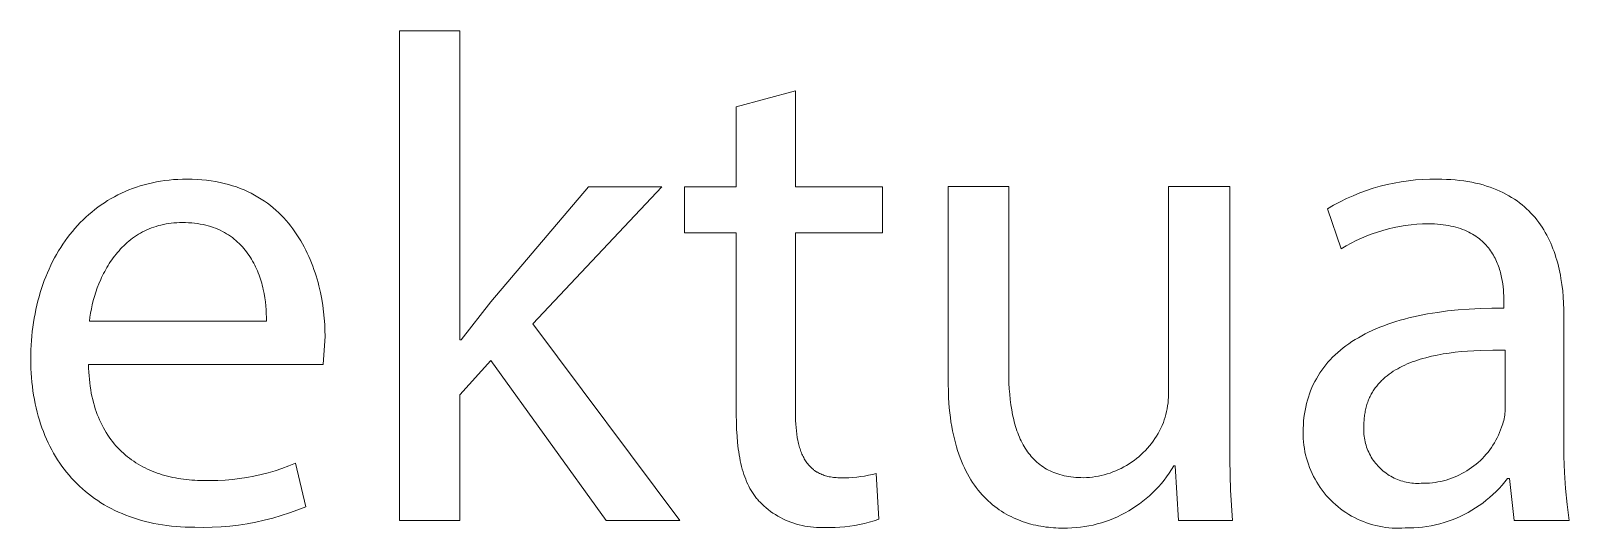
# Model space of a CAD drawing. Header units: millimetres. Extents: x -658 to 2773, y 81 to 2478.
# Drawn here: x 2408.1 to 2484.7, y 138.5 to 163.3 of the extents above; entities that cross this region are included whole.
import ezdxf

# ---------------------------------------------------------------- set-up
doc = ezdxf.new("R2010")
doc.units = ezdxf.units.MM
doc.header["$MEASUREMENT"] = 0
doc.layers.add('Domyślny', color=7, linetype='Continuous', true_color=0x000000)

msp = doc.modelspace()

# ---------------------------------------------------------------- linework, layer by layer
at = {"layer": 'Domyślny', "color": 18, "lineweight": 15, "true_color": 0x000000}
for p, q in [((2426.494, 138.885), (2426.494, 163.275)), ((2426.494, 163.275), (2429.487, 163.275)), ((2429.487, 163.275), (2429.487, 147.875)), ((2443.262, 159.492), (2446.209, 160.28)), ((2446.209, 160.28), (2446.209, 155.505)), ((2443.262, 155.505), (2443.262, 159.492)), ((2413.39, 155.486), (2413.583, 155.548)), ((2413.583, 155.548), (2413.78, 155.605)), ((2413.78, 155.605), (2413.979, 155.657)), ((2413.979, 155.657), (2414.182, 155.704)), ((2414.182, 155.704), (2414.387, 155.745)), ((2414.387, 155.745), (2414.595, 155.782)), ((2414.595, 155.782), (2414.807, 155.812)), ((2414.807, 155.812), (2415.021, 155.838)), ((2415.021, 155.838), (2415.238, 155.858)), ((2415.238, 155.858), (2415.458, 155.872)), ((2415.458, 155.872), (2415.681, 155.881)), ((2415.681, 155.881), (2415.907, 155.883)), ((2415.907, 155.883), (2416.159, 155.88)), ((2416.159, 155.88), (2416.405, 155.87)), ((2416.405, 155.87), (2416.645, 155.853)), ((2416.645, 155.853), (2416.88, 155.829)), ((2416.88, 155.829), (2417.109, 155.799)), ((2417.109, 155.799), (2417.333, 155.763)), ((2417.333, 155.763), (2417.551, 155.721)), ((2417.551, 155.721), (2417.763, 155.672)), ((2417.763, 155.672), (2417.971, 155.618)), ((2417.971, 155.618), (2418.172, 155.558)), ((2418.172, 155.558), (2418.369, 155.493)), ((2474.982, 155.429), (2475.326, 155.528)), ((2475.326, 155.528), (2475.673, 155.616)), ((2475.673, 155.616), (2476.023, 155.691)), ((2476.023, 155.691), (2476.376, 155.754)), ((2476.376, 155.754), (2476.73, 155.805)), ((2476.73, 155.805), (2477.086, 155.843)), ((2477.086, 155.843), (2477.443, 155.869)), ((2477.443, 155.869), (2477.801, 155.883)), ((2477.801, 155.883), (2478.159, 155.885)), ((2478.159, 155.885), (2478.394, 155.882)), ((2478.394, 155.882), (2478.623, 155.874)), ((2478.623, 155.874), (2478.847, 155.862)), ((2478.847, 155.862), (2479.066, 155.845)), ((2479.066, 155.845), (2479.279, 155.823)), ((2479.279, 155.823), (2479.487, 155.796)), ((2479.487, 155.796), (2479.689, 155.765)), ((2479.689, 155.765), (2479.887, 155.729)), ((2479.887, 155.729), (2480.079, 155.689)), ((2480.079, 155.689), (2480.266, 155.644)), ((2480.266, 155.644), (2480.448, 155.595)), ((2480.448, 155.595), (2480.625, 155.542)), ((2480.625, 155.542), (2480.798, 155.485)), ((2411.791, 154.709), (2411.956, 154.814)), ((2411.956, 154.814), (2412.124, 154.914)), ((2412.124, 154.914), (2412.295, 155.01)), ((2412.295, 155.01), (2412.47, 155.101)), ((2412.47, 155.101), (2412.648, 155.187)), ((2412.648, 155.187), (2412.829, 155.269)), ((2412.829, 155.269), (2413.013, 155.346)), ((2413.013, 155.346), (2413.2, 155.418)), ((2413.2, 155.418), (2413.39, 155.486)), ((2418.369, 155.493), (2418.56, 155.423)), ((2418.56, 155.423), (2418.747, 155.347)), ((2418.747, 155.347), (2418.928, 155.266)), ((2418.928, 155.266), (2419.104, 155.18)), ((2419.104, 155.18), (2419.275, 155.09)), ((2419.275, 155.09), (2419.441, 154.994)), ((2419.441, 154.994), (2419.603, 154.895)), ((2419.603, 154.895), (2419.759, 154.791)), ((2419.759, 154.791), (2419.911, 154.683)), ((2431.041, 149.772), (2435.907, 155.506)), ((2439.551, 155.506), (2433.131, 148.675)), ((2435.907, 155.506), (2439.551, 155.506)), ((2440.68, 153.209), (2440.68, 155.505)), ((2440.68, 155.505), (2443.262, 155.505)), ((2446.209, 155.505), (2450.539, 155.505)), ((2450.539, 155.505), (2450.539, 153.209)), ((2453.813, 145.778), (2453.813, 155.511)), ((2453.813, 155.511), (2456.829, 155.511)), ((2456.829, 155.511), (2456.829, 146.304)), ((2464.791, 145.31), (2464.791, 155.511)), ((2464.791, 155.511), (2467.83, 155.511)), ((2467.83, 155.511), (2467.83, 143.413)), ((2473.008, 154.59), (2473.325, 154.758)), ((2473.325, 154.758), (2473.646, 154.915)), ((2473.646, 154.915), (2473.973, 155.061)), ((2473.973, 155.061), (2474.305, 155.195)), ((2474.305, 155.195), (2474.642, 155.318)), ((2474.642, 155.318), (2474.982, 155.429)), ((2480.798, 155.485), (2480.965, 155.424)), ((2480.965, 155.424), (2481.128, 155.359)), ((2481.128, 155.359), (2481.286, 155.29)), ((2481.286, 155.29), (2481.439, 155.217)), ((2481.439, 155.217), (2481.588, 155.141)), ((2481.588, 155.141), (2481.732, 155.061)), ((2481.732, 155.061), (2481.872, 154.977)), ((2481.872, 154.977), (2482.007, 154.89)), ((2482.007, 154.89), (2482.138, 154.8)), ((2482.138, 154.8), (2482.264, 154.707)), ((2410.731, 153.856), (2410.872, 153.99)), ((2410.872, 153.99), (2411.017, 154.12)), ((2411.017, 154.12), (2411.165, 154.246)), ((2411.165, 154.246), (2411.317, 154.368)), ((2411.317, 154.368), (2411.471, 154.486)), ((2411.471, 154.486), (2411.63, 154.6)), ((2411.63, 154.6), (2411.791, 154.709)), ((2419.911, 154.683), (2420.058, 154.571)), ((2420.058, 154.571), (2420.201, 154.455)), ((2420.201, 154.455), (2420.339, 154.335)), ((2420.339, 154.335), (2420.472, 154.212)), ((2420.472, 154.212), (2420.601, 154.085)), ((2420.601, 154.085), (2420.726, 153.955)), ((2472.698, 154.411), (2473.008, 154.59)), ((2473.384, 152.412), (2472.698, 154.411)), ((2482.264, 154.707), (2482.387, 154.61)), ((2482.387, 154.61), (2482.505, 154.51)), ((2482.505, 154.51), (2482.619, 154.407)), ((2482.619, 154.407), (2482.729, 154.301)), ((2482.729, 154.301), (2482.835, 154.193)), ((2482.835, 154.193), (2482.937, 154.081)), ((2482.937, 154.081), (2483.035, 153.967)), ((2410.077, 153.127), (2410.2, 153.28)), ((2410.2, 153.28), (2410.328, 153.43)), ((2410.328, 153.43), (2410.459, 153.576)), ((2410.459, 153.576), (2410.593, 153.718)), ((2410.593, 153.718), (2410.731, 153.856)), ((2413.696, 153.252), (2413.592, 153.195)), ((2413.802, 153.307), (2413.696, 153.252)), ((2413.91, 153.358), (2413.802, 153.307)), ((2414.021, 153.406), (2413.91, 153.358)), ((2414.134, 153.451), (2414.021, 153.406)), ((2414.249, 153.493), (2414.134, 153.451)), ((2414.367, 153.532), (2414.249, 153.493)), ((2414.487, 153.567), (2414.367, 153.532)), ((2414.61, 153.599), (2414.487, 153.567)), ((2414.735, 153.628), (2414.61, 153.599)), ((2414.862, 153.653), (2414.735, 153.628)), ((2414.992, 153.675), (2414.862, 153.653)), ((2415.124, 153.692), (2414.992, 153.675)), ((2415.259, 153.706), (2415.124, 153.692)), ((2415.396, 153.716), (2415.259, 153.706)), ((2415.536, 153.722), (2415.396, 153.716)), ((2415.678, 153.724), (2415.536, 153.722)), ((2415.836, 153.722), (2415.678, 153.724)), ((2415.99, 153.716), (2415.836, 153.722)), ((2416.14, 153.705), (2415.99, 153.716)), ((2416.287, 153.69), (2416.14, 153.705)), ((2416.43, 153.671), (2416.287, 153.69)), ((2416.569, 153.649), (2416.43, 153.671)), ((2416.705, 153.622), (2416.569, 153.649)), ((2416.837, 153.592), (2416.705, 153.622)), ((2416.966, 153.558), (2416.837, 153.592)), ((2417.091, 153.521), (2416.966, 153.558)), ((2417.213, 153.48), (2417.091, 153.521)), ((2417.332, 153.435), (2417.213, 153.48)), ((2417.447, 153.388), (2417.332, 153.435)), ((2417.559, 153.337), (2417.447, 153.388)), ((2417.668, 153.283), (2417.559, 153.337)), ((2417.774, 153.227), (2417.668, 153.283)), ((2417.877, 153.167), (2417.774, 153.227)), ((2420.726, 153.955), (2420.846, 153.822)), ((2420.846, 153.822), (2420.962, 153.686)), ((2420.962, 153.686), (2421.074, 153.547)), ((2421.074, 153.547), (2421.181, 153.405)), ((2421.181, 153.405), (2421.285, 153.261)), ((2421.285, 153.261), (2421.384, 153.115)), ((2475.19, 153.251), (2474.92, 153.158)), ((2475.462, 153.334), (2475.19, 153.251)), ((2475.738, 153.408), (2475.462, 153.334)), ((2476.015, 153.473), (2475.738, 153.408)), ((2476.295, 153.528), (2476.015, 153.473)), ((2476.577, 153.573), (2476.295, 153.528)), ((2476.86, 153.609), (2476.577, 153.573)), ((2477.144, 153.635), (2476.86, 153.609)), ((2477.428, 153.651), (2477.144, 153.635)), ((2477.713, 153.657), (2477.428, 153.651)), ((2477.87, 153.655), (2477.713, 153.657)), ((2478.023, 153.65), (2477.87, 153.655)), ((2478.171, 153.641), (2478.023, 153.65)), ((2478.315, 153.629), (2478.171, 153.641)), ((2478.455, 153.613), (2478.315, 153.629)), ((2478.59, 153.595), (2478.455, 153.613)), ((2478.722, 153.573), (2478.59, 153.595)), ((2478.849, 153.548), (2478.722, 153.573)), ((2478.973, 153.52), (2478.849, 153.548)), ((2479.093, 153.489), (2478.973, 153.52)), ((2479.209, 153.455), (2479.093, 153.489)), ((2479.321, 153.419), (2479.209, 153.455)), ((2479.43, 153.38), (2479.321, 153.419)), ((2479.535, 153.339), (2479.43, 153.38)), ((2479.636, 153.295), (2479.535, 153.339)), ((2479.734, 153.248), (2479.636, 153.295)), ((2479.828, 153.199), (2479.734, 153.248)), ((2483.035, 153.967), (2483.129, 153.85)), ((2483.129, 153.85), (2483.22, 153.731)), ((2483.22, 153.731), (2483.306, 153.609)), ((2483.306, 153.609), (2483.389, 153.485)), ((2483.389, 153.485), (2483.469, 153.359)), ((2483.469, 153.359), (2483.545, 153.231)), ((2483.545, 153.231), (2483.617, 153.1)), ((2409.512, 152.308), (2409.617, 152.479)), ((2409.617, 152.479), (2409.727, 152.646)), ((2409.727, 152.646), (2409.84, 152.81)), ((2409.84, 152.81), (2409.956, 152.97)), ((2409.956, 152.97), (2410.077, 153.127)), ((2412.678, 152.488), (2412.599, 152.405)), ((2412.76, 152.569), (2412.678, 152.488)), ((2412.843, 152.648), (2412.76, 152.569)), ((2412.929, 152.724), (2412.843, 152.648)), ((2413.017, 152.799), (2412.929, 152.724)), ((2413.107, 152.871), (2413.017, 152.799)), ((2413.2, 152.941), (2413.107, 152.871)), ((2413.294, 153.008), (2413.2, 152.941)), ((2413.391, 153.073), (2413.294, 153.008)), ((2413.491, 153.136), (2413.391, 153.073)), ((2413.592, 153.195), (2413.491, 153.136)), ((2417.976, 153.105), (2417.877, 153.167)), ((2418.072, 153.039), (2417.976, 153.105)), ((2418.166, 152.972), (2418.072, 153.039)), ((2418.256, 152.901), (2418.166, 152.972)), ((2418.343, 152.829), (2418.256, 152.901)), ((2418.428, 152.753), (2418.343, 152.829)), ((2418.509, 152.676), (2418.428, 152.753)), ((2418.588, 152.597), (2418.509, 152.676)), ((2418.664, 152.515), (2418.588, 152.597)), ((2418.737, 152.432), (2418.664, 152.515)), ((2421.384, 153.115), (2421.48, 152.966)), ((2421.48, 152.966), (2421.571, 152.815)), ((2421.571, 152.815), (2421.659, 152.662)), ((2421.659, 152.662), (2421.743, 152.508)), ((2421.743, 152.508), (2421.823, 152.351)), ((2443.262, 153.209), (2440.68, 153.209)), ((2443.262, 144.139), (2443.262, 153.209)), ((2450.539, 153.209), (2446.209, 153.209)), ((2446.209, 153.209), (2446.209, 144.242)), ((2473.629, 152.558), (2473.384, 152.412)), ((2473.878, 152.696), (2473.629, 152.558)), ((2474.133, 152.825), (2473.878, 152.696)), ((2474.391, 152.945), (2474.133, 152.825)), ((2474.654, 153.056), (2474.391, 152.945)), ((2474.92, 153.158), (2474.654, 153.056)), ((2479.919, 153.148), (2479.828, 153.199)), ((2480.007, 153.095), (2479.919, 153.148)), ((2480.091, 153.04), (2480.007, 153.095)), ((2480.172, 152.983), (2480.091, 153.04)), ((2480.25, 152.924), (2480.172, 152.983)), ((2480.325, 152.863), (2480.25, 152.924)), ((2480.397, 152.8), (2480.325, 152.863)), ((2480.466, 152.736), (2480.397, 152.8)), ((2480.532, 152.67), (2480.466, 152.736)), ((2480.595, 152.603), (2480.532, 152.67)), ((2480.656, 152.534), (2480.595, 152.603)), ((2480.713, 152.464), (2480.656, 152.534)), ((2480.768, 152.392), (2480.713, 152.464)), ((2483.617, 153.1), (2483.687, 152.967)), ((2483.687, 152.967), (2483.752, 152.833)), ((2483.752, 152.833), (2483.815, 152.696)), ((2483.815, 152.696), (2483.874, 152.558)), ((2483.874, 152.558), (2483.93, 152.418)), ((2409.126, 151.594), (2409.217, 151.777)), ((2409.217, 151.777), (2409.311, 151.957)), ((2409.311, 151.957), (2409.41, 152.134)), ((2409.41, 152.134), (2409.512, 152.308)), ((2412.102, 151.778), (2412.039, 151.683)), ((2412.167, 151.873), (2412.102, 151.778)), ((2412.234, 151.965), (2412.167, 151.873)), ((2412.302, 152.056), (2412.234, 151.965)), ((2412.373, 152.146), (2412.302, 152.056)), ((2412.446, 152.234), (2412.373, 152.146)), ((2412.521, 152.321), (2412.446, 152.234)), ((2412.599, 152.405), (2412.521, 152.321)), ((2418.807, 152.346), (2418.737, 152.432)), ((2418.875, 152.259), (2418.807, 152.346)), ((2418.94, 152.17), (2418.875, 152.259)), ((2419.003, 152.08), (2418.94, 152.17)), ((2419.062, 151.988), (2419.003, 152.08)), ((2419.12, 151.895), (2419.062, 151.988)), ((2419.175, 151.8), (2419.12, 151.895)), ((2419.227, 151.704), (2419.175, 151.8)), ((2419.277, 151.607), (2419.227, 151.704)), ((2421.823, 152.351), (2421.899, 152.194)), ((2421.899, 152.194), (2421.972, 152.035)), ((2421.972, 152.035), (2422.041, 151.875)), ((2422.041, 151.875), (2422.107, 151.713)), ((2422.107, 151.713), (2422.169, 151.551)), ((2480.821, 152.32), (2480.768, 152.392)), ((2480.871, 152.246), (2480.821, 152.32)), ((2480.918, 152.171), (2480.871, 152.246)), ((2480.963, 152.096), (2480.918, 152.171)), ((2481.005, 152.019), (2480.963, 152.096)), ((2481.046, 151.942), (2481.005, 152.019)), ((2481.084, 151.864), (2481.046, 151.942)), ((2481.12, 151.786), (2481.084, 151.864)), ((2481.153, 151.707), (2481.12, 151.786)), ((2481.185, 151.628), (2481.153, 151.707)), ((2483.93, 152.418), (2483.983, 152.276)), ((2483.983, 152.276), (2484.033, 152.133)), ((2484.033, 152.133), (2484.079, 151.989)), ((2484.079, 151.989), (2484.123, 151.843)), ((2484.123, 151.843), (2484.164, 151.696)), ((2484.164, 151.696), (2484.202, 151.547)), ((2408.801, 150.831), (2408.876, 151.026)), ((2408.876, 151.026), (2408.956, 151.218)), ((2408.956, 151.218), (2409.039, 151.407)), ((2409.039, 151.407), (2409.126, 151.594)), ((2411.656, 150.986), (2411.609, 150.883)), ((2411.705, 151.088), (2411.656, 150.986)), ((2411.756, 151.189), (2411.705, 151.088)), ((2411.809, 151.29), (2411.756, 151.189)), ((2411.863, 151.39), (2411.809, 151.29)), ((2411.92, 151.489), (2411.863, 151.39)), ((2411.979, 151.586), (2411.92, 151.489)), ((2412.039, 151.683), (2411.979, 151.586)), ((2419.325, 151.509), (2419.277, 151.607)), ((2419.37, 151.41), (2419.325, 151.509)), ((2419.413, 151.31), (2419.37, 151.41)), ((2419.454, 151.21), (2419.413, 151.31)), ((2419.493, 151.109), (2419.454, 151.21)), ((2419.529, 151.007), (2419.493, 151.109)), ((2419.563, 150.905), (2419.529, 151.007)), ((2422.169, 151.551), (2422.228, 151.388)), ((2422.228, 151.388), (2422.284, 151.225)), ((2422.284, 151.225), (2422.336, 151.061)), ((2422.336, 151.061), (2422.385, 150.896)), ((2481.215, 151.548), (2481.185, 151.628)), ((2481.242, 151.468), (2481.215, 151.548)), ((2481.268, 151.388), (2481.242, 151.468)), ((2481.292, 151.307), (2481.268, 151.388)), ((2481.314, 151.227), (2481.292, 151.307)), ((2481.335, 151.147), (2481.314, 151.227)), ((2481.354, 151.067), (2481.335, 151.147)), ((2481.371, 150.987), (2481.354, 151.067)), ((2481.401, 150.828), (2481.371, 150.987)), ((2484.202, 151.547), (2484.238, 151.398)), ((2484.238, 151.398), (2484.27, 151.247)), ((2484.27, 151.247), (2484.3, 151.095)), ((2484.3, 151.095), (2484.328, 150.943)), ((2484.328, 150.943), (2484.375, 150.636)), ((2408.538, 150.024), (2408.598, 150.23)), ((2408.598, 150.23), (2408.661, 150.433)), ((2408.661, 150.433), (2408.729, 150.633)), ((2408.729, 150.633), (2408.801, 150.831)), ((2411.367, 150.256), (2411.301, 150.046)), ((2411.44, 150.466), (2411.367, 150.256)), ((2411.521, 150.675), (2411.44, 150.466)), ((2411.609, 150.883), (2411.521, 150.675)), ((2419.595, 150.802), (2419.563, 150.905)), ((2419.626, 150.699), (2419.595, 150.802)), ((2419.654, 150.596), (2419.626, 150.699)), ((2419.68, 150.493), (2419.654, 150.596)), ((2419.704, 150.389), (2419.68, 150.493)), ((2419.747, 150.183), (2419.704, 150.389)), ((2419.782, 149.978), (2419.747, 150.183)), ((2422.385, 150.896), (2422.431, 150.732)), ((2422.431, 150.732), (2422.474, 150.568)), ((2422.474, 150.568), (2422.55, 150.239)), ((2422.55, 150.239), (2422.615, 149.913)), ((2481.426, 150.671), (2481.401, 150.828)), ((2481.446, 150.517), (2481.426, 150.671)), ((2481.46, 150.366), (2481.446, 150.517)), ((2481.471, 150.219), (2481.46, 150.366)), ((2481.478, 150.076), (2481.471, 150.219)), ((2484.375, 150.636), (2484.413, 150.326)), ((2484.413, 150.326), (2484.441, 150.015)), ((2408.382, 149.393), (2408.43, 149.606)), ((2408.43, 149.606), (2408.482, 149.816)), ((2408.482, 149.816), (2408.538, 150.024)), ((2411.146, 149.419), (2411.108, 149.214)), ((2411.19, 149.627), (2411.146, 149.419)), ((2411.242, 149.836), (2411.19, 149.627)), ((2411.301, 150.046), (2411.242, 149.836)), ((2419.811, 149.775), (2419.782, 149.978)), ((2419.832, 149.574), (2419.811, 149.775)), ((2419.848, 149.377), (2419.832, 149.574)), ((2422.615, 149.913), (2422.668, 149.589)), ((2422.668, 149.589), (2422.711, 149.27)), ((2429.556, 147.875), (2431.041, 149.772)), ((2479.21, 149.373), (2479.753, 149.415)), ((2479.753, 149.415), (2480.313, 149.445)), ((2480.313, 149.445), (2480.89, 149.461)), ((2480.89, 149.461), (2481.483, 149.464)), ((2481.482, 149.939), (2481.478, 150.076)), ((2481.483, 149.807), (2481.482, 149.939)), ((2481.483, 149.464), (2481.483, 149.807)), ((2484.441, 150.015), (2484.461, 149.702)), ((2484.461, 149.702), (2484.472, 149.389)), ((2408.231, 148.519), (2408.263, 148.741)), ((2408.263, 148.741), (2408.298, 148.96)), ((2408.298, 148.96), (2408.338, 149.178)), ((2408.338, 149.178), (2408.382, 149.393)), ((2411.076, 149.011), (2411.052, 148.812)), ((2411.052, 148.812), (2419.859, 148.812)), ((2411.108, 149.214), (2411.076, 149.011)), ((2419.857, 149.184), (2419.848, 149.377)), ((2419.861, 148.995), (2419.857, 149.184)), ((2419.859, 148.812), (2419.861, 148.995)), ((2422.711, 149.27), (2422.744, 148.956)), ((2422.744, 148.956), (2422.766, 148.649)), ((2422.766, 148.649), (2422.779, 148.349)), ((2433.131, 148.675), (2440.442, 138.885)), ((2475.499, 148.581), (2475.698, 148.654)), ((2475.698, 148.654), (2475.9, 148.724)), ((2475.9, 148.724), (2476.108, 148.79)), ((2476.108, 148.79), (2476.32, 148.854)), ((2476.32, 148.854), (2476.536, 148.914)), ((2476.536, 148.914), (2476.757, 148.972)), ((2476.757, 148.972), (2477.213, 149.077)), ((2477.213, 149.077), (2477.686, 149.17)), ((2477.686, 149.17), (2478.177, 149.25)), ((2478.177, 149.25), (2478.685, 149.318)), ((2478.685, 149.318), (2479.21, 149.373)), ((2484.472, 149.389), (2484.476, 149.076)), ((2484.476, 149.076), (2484.476, 142.862)), ((2408.161, 147.843), (2408.18, 148.07)), ((2408.18, 148.07), (2408.204, 148.296)), ((2408.204, 148.296), (2408.231, 148.519)), ((2422.784, 148.058), (2422.681, 146.653)), ((2422.779, 148.349), (2422.784, 148.058)), ((2429.487, 147.875), (2429.556, 147.875)), ((2473.921, 147.791), (2474.078, 147.891)), ((2474.078, 147.891), (2474.239, 147.988)), ((2474.239, 147.988), (2474.405, 148.081)), ((2474.405, 148.081), (2474.576, 148.172)), ((2474.576, 148.172), (2474.751, 148.26)), ((2474.751, 148.26), (2474.931, 148.345)), ((2474.931, 148.345), (2475.116, 148.427)), ((2475.116, 148.427), (2475.305, 148.506)), ((2475.305, 148.506), (2475.499, 148.581)), ((2408.127, 146.916), (2408.129, 147.15)), ((2408.129, 147.15), (2408.136, 147.383)), ((2408.136, 147.383), (2408.146, 147.614)), ((2408.146, 147.614), (2408.161, 147.843)), ((2472.957, 147.011), (2473.081, 147.131)), ((2473.081, 147.131), (2473.209, 147.248)), ((2473.209, 147.248), (2473.342, 147.363)), ((2473.342, 147.363), (2473.479, 147.474)), ((2473.479, 147.474), (2473.622, 147.583)), ((2473.622, 147.583), (2473.769, 147.688)), ((2473.769, 147.688), (2473.921, 147.791)), ((2478.163, 147.122), (2477.874, 147.06)), ((2478.457, 147.175), (2478.163, 147.122)), ((2478.756, 147.222), (2478.457, 147.175)), ((2479.059, 147.261), (2478.756, 147.222)), ((2479.366, 147.293), (2479.059, 147.261)), ((2479.676, 147.319), (2479.366, 147.293)), ((2479.988, 147.339), (2479.676, 147.319)), ((2480.301, 147.354), (2479.988, 147.339)), ((2480.929, 147.367), (2480.301, 147.354)), ((2481.552, 147.362), (2480.929, 147.367)), ((2481.552, 144.484), (2481.552, 147.362)), ((2408.129, 146.682), (2408.127, 146.916)), ((2408.136, 146.452), (2408.129, 146.682)), ((2408.147, 146.223), (2408.136, 146.452)), ((2411.006, 146.653), (2411.01, 146.463)), ((2422.681, 146.653), (2411.006, 146.653)), ((2411.01, 146.463), (2411.019, 146.277)), ((2431.041, 146.847), (2429.487, 145.134)), ((2436.775, 138.885), (2431.041, 146.847)), ((2472.32, 146.229), (2472.414, 146.367)), ((2472.414, 146.367), (2472.513, 146.501)), ((2472.513, 146.501), (2472.617, 146.633)), ((2472.617, 146.633), (2472.725, 146.762)), ((2472.725, 146.762), (2472.839, 146.888)), ((2472.839, 146.888), (2472.957, 147.011)), ((2476.085, 146.38), (2475.976, 146.313)), ((2476.196, 146.444), (2476.085, 146.38)), ((2476.311, 146.506), (2476.196, 146.444)), ((2476.428, 146.566), (2476.311, 146.506)), ((2476.548, 146.622), (2476.428, 146.566)), ((2476.67, 146.677), (2476.548, 146.622)), ((2476.795, 146.728), (2476.67, 146.677)), ((2476.923, 146.778), (2476.795, 146.728)), ((2477.052, 146.825), (2476.923, 146.778)), ((2477.184, 146.87), (2477.052, 146.825)), ((2477.318, 146.912), (2477.184, 146.87)), ((2477.455, 146.952), (2477.318, 146.912)), ((2477.593, 146.99), (2477.455, 146.952)), ((2477.874, 147.06), (2477.593, 146.99)), ((2408.163, 145.997), (2408.147, 146.223)), ((2408.182, 145.774), (2408.163, 145.997)), ((2408.207, 145.553), (2408.182, 145.774)), ((2411.019, 146.277), (2411.031, 146.094)), ((2411.031, 146.094), (2411.046, 145.914)), ((2411.046, 145.914), (2411.065, 145.738)), ((2411.065, 145.738), (2411.088, 145.566)), ((2411.088, 145.566), (2411.114, 145.396)), ((2453.822, 145.245), (2453.813, 145.778)), ((2456.829, 146.304), (2456.831, 146.011)), ((2456.831, 146.011), (2456.84, 145.725)), ((2456.84, 145.725), (2456.855, 145.444)), ((2471.924, 145.501), (2471.993, 145.652)), ((2471.993, 145.652), (2472.067, 145.801)), ((2472.067, 145.801), (2472.146, 145.946)), ((2472.146, 145.946), (2472.231, 146.089)), ((2472.231, 146.089), (2472.32, 146.229)), ((2475.15, 145.579), (2475.113, 145.531)), ((2475.188, 145.626), (2475.15, 145.579)), ((2475.227, 145.673), (2475.188, 145.626)), ((2475.267, 145.718), (2475.227, 145.673)), ((2475.308, 145.763), (2475.267, 145.718)), ((2475.35, 145.807), (2475.308, 145.763)), ((2475.393, 145.85), (2475.35, 145.807)), ((2475.437, 145.893), (2475.393, 145.85)), ((2475.482, 145.935), (2475.437, 145.893)), ((2475.527, 145.976), (2475.482, 145.935)), ((2475.574, 146.016), (2475.527, 145.976)), ((2475.621, 146.056), (2475.574, 146.016)), ((2475.67, 146.094), (2475.621, 146.056)), ((2475.769, 146.17), (2475.67, 146.094)), ((2475.871, 146.243), (2475.769, 146.17)), ((2475.976, 146.313), (2475.871, 146.243)), ((2408.235, 145.335), (2408.207, 145.553)), ((2408.268, 145.119), (2408.235, 145.335)), ((2408.305, 144.907), (2408.268, 145.119)), ((2408.347, 144.697), (2408.305, 144.907)), ((2411.114, 145.396), (2411.143, 145.231)), ((2411.143, 145.231), (2411.176, 145.068)), ((2411.176, 145.068), (2411.212, 144.909)), ((2411.212, 144.909), (2411.251, 144.753)), ((2429.487, 145.134), (2429.487, 138.885)), ((2453.833, 144.987), (2453.822, 145.245)), ((2453.849, 144.736), (2453.833, 144.987)), ((2456.855, 145.444), (2456.875, 145.171)), ((2456.875, 145.171), (2456.902, 144.904)), ((2456.902, 144.904), (2456.935, 144.645)), ((2464.76, 144.735), (2464.775, 144.878)), ((2464.775, 144.878), (2464.785, 145.022)), ((2464.785, 145.022), (2464.79, 145.166)), ((2464.79, 145.166), (2464.791, 145.31)), ((2471.654, 144.702), (2471.698, 144.868)), ((2471.698, 144.868), (2471.747, 145.03)), ((2471.747, 145.03), (2471.801, 145.19)), ((2471.801, 145.19), (2471.86, 145.346)), ((2471.86, 145.346), (2471.924, 145.501)), ((2474.725, 144.835), (2474.703, 144.776)), ((2474.748, 144.894), (2474.725, 144.835)), ((2474.772, 144.951), (2474.748, 144.894)), ((2474.798, 145.008), (2474.772, 144.951)), ((2474.825, 145.064), (2474.798, 145.008)), ((2474.852, 145.119), (2474.825, 145.064)), ((2474.881, 145.174), (2474.852, 145.119)), ((2474.911, 145.227), (2474.881, 145.174)), ((2474.942, 145.28), (2474.911, 145.227)), ((2474.974, 145.332), (2474.942, 145.28)), ((2475.007, 145.383), (2474.974, 145.332)), ((2475.041, 145.433), (2475.007, 145.383)), ((2475.077, 145.483), (2475.041, 145.433)), ((2475.113, 145.531), (2475.077, 145.483)), ((2408.392, 144.489), (2408.347, 144.697)), ((2408.442, 144.285), (2408.392, 144.489)), ((2408.496, 144.084), (2408.442, 144.285)), ((2408.555, 143.885), (2408.496, 144.084)), ((2411.251, 144.753), (2411.294, 144.601)), ((2411.294, 144.601), (2411.339, 144.452)), ((2411.339, 144.452), (2411.388, 144.306)), ((2411.388, 144.306), (2411.44, 144.164)), ((2411.44, 144.164), (2411.495, 144.025)), ((2443.265, 143.778), (2443.262, 144.139)), ((2446.209, 144.242), (2446.211, 144.051)), ((2446.211, 144.051), (2446.216, 143.866)), ((2453.868, 144.491), (2453.849, 144.736)), ((2453.892, 144.252), (2453.868, 144.491)), ((2453.92, 144.02), (2453.892, 144.252)), ((2456.935, 144.645), (2456.975, 144.392)), ((2456.975, 144.392), (2457.022, 144.147)), ((2457.022, 144.147), (2457.075, 143.909)), ((2464.617, 144.03), (2464.655, 144.169)), ((2464.655, 144.169), (2464.688, 144.309)), ((2464.688, 144.309), (2464.717, 144.45)), ((2464.717, 144.45), (2464.741, 144.592)), ((2464.741, 144.592), (2464.76, 144.735)), ((2471.529, 144.015), (2471.553, 144.191)), ((2471.553, 144.191), (2471.581, 144.364)), ((2471.581, 144.364), (2471.615, 144.535)), ((2471.615, 144.535), (2471.654, 144.702)), ((2474.539, 144.063), (2474.532, 143.992)), ((2474.548, 144.132), (2474.539, 144.063)), ((2474.557, 144.201), (2474.548, 144.132)), ((2474.569, 144.268), (2474.557, 144.201)), ((2474.581, 144.335), (2474.569, 144.268)), ((2474.595, 144.4), (2474.581, 144.335)), ((2474.61, 144.465), (2474.595, 144.4)), ((2474.626, 144.529), (2474.61, 144.465)), ((2474.643, 144.592), (2474.626, 144.529)), ((2474.662, 144.654), (2474.643, 144.592)), ((2474.682, 144.715), (2474.662, 144.654)), ((2474.703, 144.776), (2474.682, 144.715)), ((2481.494, 143.952), (2481.51, 144.04)), ((2481.51, 144.04), (2481.524, 144.128)), ((2481.524, 144.128), (2481.535, 144.217)), ((2481.535, 144.217), (2481.544, 144.305)), ((2481.544, 144.305), (2481.549, 144.394)), ((2481.549, 144.394), (2481.552, 144.484)), ((2408.617, 143.689), (2408.555, 143.885)), ((2408.684, 143.497), (2408.617, 143.689)), ((2408.754, 143.307), (2408.684, 143.497)), ((2408.829, 143.12), (2408.754, 143.307)), ((2411.495, 144.025), (2411.553, 143.889)), ((2411.553, 143.889), (2411.614, 143.756)), ((2411.614, 143.756), (2411.677, 143.626)), ((2411.677, 143.626), (2411.744, 143.5)), ((2411.744, 143.5), (2411.813, 143.377)), ((2411.813, 143.377), (2411.885, 143.257)), ((2443.277, 143.428), (2443.265, 143.778)), ((2443.296, 143.09), (2443.277, 143.428)), ((2446.216, 143.866), (2446.225, 143.687)), ((2446.225, 143.687), (2446.237, 143.512)), ((2446.237, 143.512), (2446.254, 143.343)), ((2446.254, 143.343), (2446.274, 143.18)), ((2453.952, 143.793), (2453.92, 144.02)), ((2453.988, 143.572), (2453.952, 143.793)), ((2454.028, 143.356), (2453.988, 143.572)), ((2454.072, 143.147), (2454.028, 143.356)), ((2457.075, 143.909), (2457.104, 143.794)), ((2457.104, 143.794), (2457.135, 143.68)), ((2457.135, 143.68), (2457.168, 143.568)), ((2457.168, 143.568), (2457.203, 143.458)), ((2457.203, 143.458), (2457.239, 143.35)), ((2457.239, 143.35), (2457.277, 143.244)), ((2464.264, 143.214), (2464.337, 143.346)), ((2464.337, 143.346), (2464.406, 143.481)), ((2464.406, 143.481), (2464.469, 143.617)), ((2464.469, 143.617), (2464.528, 143.756)), ((2464.528, 143.756), (2464.575, 143.892)), ((2464.575, 143.892), (2464.617, 144.03)), ((2467.83, 143.413), (2467.833, 141.904)), ((2471.487, 143.284), (2471.49, 143.471)), ((2471.489, 143.121), (2471.487, 143.284)), ((2471.49, 143.471), (2471.498, 143.655)), ((2471.498, 143.655), (2471.511, 143.836)), ((2471.511, 143.836), (2471.529, 144.015)), ((2474.509, 143.535), (2474.506, 143.443)), ((2474.506, 143.443), (2474.506, 143.351)), ((2474.506, 143.351), (2474.51, 143.259)), ((2474.515, 143.627), (2474.509, 143.535)), ((2474.517, 143.776), (2474.515, 143.702)), ((2474.515, 143.702), (2474.515, 143.627)), ((2474.521, 143.849), (2474.517, 143.776)), ((2474.526, 143.921), (2474.521, 143.849)), ((2474.532, 143.992), (2474.526, 143.921)), ((2481.268, 143.26), (2481.321, 143.391)), ((2481.321, 143.391), (2481.369, 143.524)), ((2481.369, 143.524), (2481.399, 143.608)), ((2481.399, 143.608), (2481.427, 143.693)), ((2481.427, 143.693), (2481.452, 143.779)), ((2481.452, 143.779), (2481.474, 143.865)), ((2481.474, 143.865), (2481.494, 143.952)), ((2408.908, 142.937), (2408.829, 143.12)), ((2408.991, 142.757), (2408.908, 142.937)), ((2409.078, 142.579), (2408.991, 142.757)), ((2409.168, 142.405), (2409.078, 142.579)), ((2411.885, 143.257), (2411.96, 143.14)), ((2411.96, 143.14), (2412.037, 143.027)), ((2412.037, 143.027), (2412.117, 142.916)), ((2412.117, 142.916), (2412.199, 142.809)), ((2412.199, 142.809), (2412.284, 142.705)), ((2412.284, 142.705), (2412.371, 142.604)), ((2412.371, 142.604), (2412.461, 142.505)), ((2412.461, 142.505), (2412.553, 142.41)), ((2443.323, 142.763), (2443.296, 143.09)), ((2443.359, 142.448), (2443.323, 142.763)), ((2446.274, 143.18), (2446.298, 143.021)), ((2446.298, 143.021), (2446.326, 142.869)), ((2446.326, 142.869), (2446.342, 142.795)), ((2446.342, 142.795), (2446.359, 142.722)), ((2446.359, 142.722), (2446.377, 142.651)), ((2446.377, 142.651), (2446.395, 142.581)), ((2446.395, 142.581), (2446.415, 142.512)), ((2446.415, 142.512), (2446.437, 142.445)), ((2454.119, 142.943), (2454.072, 143.147)), ((2454.17, 142.745), (2454.119, 142.943)), ((2454.224, 142.552), (2454.17, 142.745)), ((2454.281, 142.365), (2454.224, 142.552)), ((2457.277, 143.244), (2457.318, 143.141)), ((2457.318, 143.141), (2457.36, 143.039)), ((2457.36, 143.039), (2457.404, 142.94)), ((2457.404, 142.94), (2457.449, 142.843)), ((2457.449, 142.843), (2457.497, 142.748)), ((2457.497, 142.748), (2457.547, 142.655)), ((2457.547, 142.655), (2457.599, 142.565)), ((2457.599, 142.565), (2457.653, 142.477)), ((2463.736, 142.482), (2463.834, 142.597)), ((2463.834, 142.597), (2463.929, 142.714)), ((2463.929, 142.714), (2464.019, 142.835)), ((2464.019, 142.835), (2464.105, 142.958)), ((2464.105, 142.958), (2464.187, 143.085)), ((2464.187, 143.085), (2464.264, 143.214)), ((2471.495, 142.958), (2471.489, 143.121)), ((2471.508, 142.795), (2471.495, 142.958)), ((2471.526, 142.633), (2471.508, 142.795)), ((2471.549, 142.471), (2471.526, 142.633)), ((2474.51, 143.259), (2474.517, 143.167)), ((2474.517, 143.167), (2474.527, 143.076)), ((2474.527, 143.076), (2474.54, 142.985)), ((2474.54, 142.985), (2474.556, 142.894)), ((2474.556, 142.894), (2474.575, 142.804)), ((2474.575, 142.804), (2474.597, 142.715)), ((2474.597, 142.715), (2474.623, 142.627)), ((2474.623, 142.627), (2474.651, 142.539)), ((2474.651, 142.539), (2474.682, 142.453)), ((2480.78, 142.403), (2480.862, 142.518)), ((2480.862, 142.518), (2480.94, 142.636)), ((2480.94, 142.636), (2481.014, 142.756)), ((2481.014, 142.756), (2481.084, 142.879)), ((2481.084, 142.879), (2481.15, 143.004)), ((2481.15, 143.004), (2481.211, 143.131)), ((2481.211, 143.131), (2481.268, 143.26)), ((2484.476, 142.862), (2484.477, 142.064)), ((2409.263, 142.235), (2409.168, 142.405)), ((2409.362, 142.068), (2409.263, 142.235)), ((2409.465, 141.904), (2409.362, 142.068)), ((2409.571, 141.743), (2409.465, 141.904)), ((2409.682, 141.586), (2409.571, 141.743)), ((2412.553, 142.41), (2412.647, 142.318)), ((2412.647, 142.318), (2412.744, 142.229)), ((2412.744, 142.229), (2412.842, 142.143)), ((2412.842, 142.143), (2412.943, 142.06)), ((2412.943, 142.06), (2413.046, 141.98)), ((2413.046, 141.98), (2413.151, 141.903)), ((2413.151, 141.903), (2413.258, 141.829)), ((2413.258, 141.829), (2413.367, 141.757)), ((2413.367, 141.757), (2413.478, 141.689)), ((2420.975, 141.603), (2421.31, 141.741)), ((2421.31, 141.741), (2421.824, 139.57)), ((2443.381, 142.295), (2443.359, 142.448)), ((2443.405, 142.145), (2443.381, 142.295)), ((2443.431, 141.998), (2443.405, 142.145)), ((2443.459, 141.854), (2443.431, 141.998)), ((2443.49, 141.713), (2443.459, 141.854)), ((2446.437, 142.445), (2446.459, 142.379)), ((2446.459, 142.379), (2446.482, 142.315)), ((2446.482, 142.315), (2446.506, 142.252)), ((2446.506, 142.252), (2446.532, 142.191)), ((2446.532, 142.191), (2446.559, 142.131)), ((2446.559, 142.131), (2446.587, 142.073)), ((2446.587, 142.073), (2446.616, 142.016)), ((2446.616, 142.016), (2446.646, 141.96)), ((2446.646, 141.96), (2446.678, 141.906)), ((2446.678, 141.906), (2446.71, 141.854)), ((2446.71, 141.854), (2446.744, 141.803)), ((2446.744, 141.803), (2446.779, 141.754)), ((2446.779, 141.754), (2446.816, 141.706)), ((2454.342, 142.183), (2454.281, 142.365)), ((2454.407, 142.007), (2454.342, 142.183)), ((2454.474, 141.835), (2454.407, 142.007)), ((2454.545, 141.669), (2454.474, 141.835)), ((2457.653, 142.477), (2457.708, 142.391)), ((2457.708, 142.391), (2457.766, 142.307)), ((2457.766, 142.307), (2457.826, 142.226)), ((2457.826, 142.226), (2457.888, 142.147)), ((2457.888, 142.147), (2457.952, 142.071)), ((2457.952, 142.071), (2458.018, 141.997)), ((2458.018, 141.997), (2458.086, 141.925)), ((2458.086, 141.925), (2458.157, 141.857)), ((2458.157, 141.857), (2458.229, 141.79)), ((2458.229, 141.79), (2458.304, 141.726)), ((2462.821, 141.703), (2462.947, 141.786)), ((2462.947, 141.786), (2463.069, 141.874)), ((2463.069, 141.874), (2463.189, 141.965)), ((2463.189, 141.965), (2463.305, 142.061)), ((2463.305, 142.061), (2463.418, 142.161)), ((2463.418, 142.161), (2463.528, 142.264)), ((2463.528, 142.264), (2463.634, 142.372)), ((2463.634, 142.372), (2463.736, 142.482)), ((2467.833, 141.904), (2467.879, 140.396)), ((2471.578, 142.31), (2471.549, 142.471)), ((2471.613, 142.151), (2471.578, 142.31)), ((2471.653, 141.993), (2471.613, 142.151)), ((2471.698, 141.836), (2471.653, 141.993)), ((2471.749, 141.681), (2471.698, 141.836)), ((2474.682, 142.453), (2474.717, 142.367)), ((2474.717, 142.367), (2474.754, 142.283)), ((2474.754, 142.283), (2474.794, 142.2)), ((2474.794, 142.2), (2474.837, 142.119)), ((2474.837, 142.119), (2474.883, 142.039)), ((2474.883, 142.039), (2474.931, 141.961)), ((2474.931, 141.961), (2474.982, 141.884)), ((2474.982, 141.884), (2475.036, 141.81)), ((2475.036, 141.81), (2475.092, 141.737)), ((2475.092, 141.737), (2475.151, 141.666)), ((2480.102, 141.687), (2480.209, 141.779)), ((2480.209, 141.779), (2480.313, 141.875)), ((2480.313, 141.875), (2480.413, 141.974)), ((2480.413, 141.974), (2480.51, 142.076)), ((2480.51, 142.076), (2480.604, 142.182)), ((2480.604, 142.182), (2480.694, 142.291)), ((2480.694, 142.291), (2480.78, 142.403)), ((2484.477, 142.064), (2484.504, 141.267)), ((2409.796, 141.432), (2409.682, 141.586)), ((2409.914, 141.282), (2409.796, 141.432)), ((2410.036, 141.135), (2409.914, 141.282)), ((2410.162, 140.992), (2410.036, 141.135)), ((2410.292, 140.853), (2410.162, 140.992)), ((2413.478, 141.689), (2413.59, 141.623)), ((2413.59, 141.623), (2413.705, 141.561)), ((2413.705, 141.561), (2413.821, 141.501)), ((2413.821, 141.501), (2413.938, 141.444)), ((2413.938, 141.444), (2414.058, 141.39)), ((2414.058, 141.39), (2414.179, 141.338)), ((2414.179, 141.338), (2414.302, 141.29)), ((2414.302, 141.29), (2414.426, 141.244)), ((2414.426, 141.244), (2414.551, 141.201)), ((2414.551, 141.201), (2414.678, 141.16)), ((2414.678, 141.16), (2414.807, 141.123)), ((2414.807, 141.123), (2414.936, 141.088)), ((2414.936, 141.088), (2415.067, 141.056)), ((2415.067, 141.056), (2415.199, 141.026)), ((2415.199, 141.026), (2415.332, 140.999)), ((2415.332, 140.999), (2415.467, 140.975)), ((2415.467, 140.975), (2415.602, 140.953)), ((2418.165, 140.923), (2418.525, 140.967)), ((2418.525, 140.967), (2418.883, 141.022)), ((2418.883, 141.022), (2419.239, 141.089)), ((2419.239, 141.089), (2419.593, 141.168)), ((2419.593, 141.168), (2419.944, 141.26)), ((2419.944, 141.26), (2420.291, 141.363)), ((2420.291, 141.363), (2420.635, 141.477)), ((2420.635, 141.477), (2420.975, 141.603)), ((2443.523, 141.576), (2443.49, 141.713)), ((2443.559, 141.441), (2443.523, 141.576)), ((2443.597, 141.309), (2443.559, 141.441)), ((2443.638, 141.181), (2443.597, 141.309)), ((2443.682, 141.056), (2443.638, 141.181)), ((2443.728, 140.934), (2443.682, 141.056)), ((2446.816, 141.706), (2446.854, 141.659)), ((2446.854, 141.659), (2446.893, 141.615)), ((2446.893, 141.615), (2446.933, 141.571)), ((2446.933, 141.571), (2446.974, 141.53)), ((2446.974, 141.53), (2447.017, 141.489)), ((2447.017, 141.489), (2447.039, 141.47)), ((2447.039, 141.47), (2447.062, 141.451)), ((2447.062, 141.451), (2447.084, 141.432)), ((2447.084, 141.432), (2447.107, 141.414)), ((2447.107, 141.414), (2447.13, 141.396)), ((2447.13, 141.396), (2447.154, 141.378)), ((2447.154, 141.378), (2447.178, 141.361)), ((2447.178, 141.361), (2447.202, 141.344)), ((2447.202, 141.344), (2447.227, 141.328)), ((2447.227, 141.328), (2447.252, 141.312)), ((2447.252, 141.312), (2447.277, 141.296)), ((2447.277, 141.296), (2447.303, 141.281)), ((2447.303, 141.281), (2447.355, 141.252)), ((2447.355, 141.252), (2447.409, 141.225)), ((2447.409, 141.225), (2447.464, 141.199)), ((2447.464, 141.199), (2447.521, 141.174)), ((2447.521, 141.174), (2447.579, 141.152)), ((2447.579, 141.152), (2447.639, 141.131)), ((2447.639, 141.131), (2447.7, 141.111)), ((2447.7, 141.111), (2447.762, 141.094)), ((2447.762, 141.094), (2447.826, 141.078)), ((2447.826, 141.078), (2447.892, 141.063)), ((2447.892, 141.063), (2447.959, 141.05)), ((2447.959, 141.05), (2448.027, 141.039)), ((2448.027, 141.039), (2448.097, 141.03)), ((2448.097, 141.03), (2448.169, 141.022)), ((2448.169, 141.022), (2448.242, 141.016)), ((2448.242, 141.016), (2448.317, 141.012)), ((2448.317, 141.012), (2448.393, 141.009)), ((2448.393, 141.009), (2448.471, 141.009)), ((2448.471, 141.009), (2448.669, 141.008)), ((2448.669, 141.008), (2448.866, 141.013)), ((2448.866, 141.013), (2449.063, 141.025)), ((2449.063, 141.025), (2449.26, 141.043)), ((2449.26, 141.043), (2449.456, 141.067)), ((2449.456, 141.067), (2449.652, 141.098)), ((2449.652, 141.098), (2449.846, 141.134)), ((2449.846, 141.134), (2450.039, 141.177)), ((2450.039, 141.177), (2450.23, 141.226)), ((2450.23, 141.226), (2450.356, 138.952)), ((2454.618, 141.509), (2454.545, 141.669)), ((2454.695, 141.353), (2454.618, 141.509)), ((2454.774, 141.202), (2454.695, 141.353)), ((2454.856, 141.056), (2454.774, 141.202)), ((2454.94, 140.915), (2454.856, 141.056)), ((2458.304, 141.726), (2458.381, 141.665)), ((2458.381, 141.665), (2458.46, 141.606)), ((2458.46, 141.606), (2458.542, 141.55)), ((2458.542, 141.55), (2458.625, 141.496)), ((2458.625, 141.496), (2458.711, 141.446)), ((2458.711, 141.446), (2458.8, 141.397)), ((2458.8, 141.397), (2458.89, 141.352)), ((2458.89, 141.352), (2458.983, 141.309)), ((2458.983, 141.309), (2459.079, 141.269)), ((2459.079, 141.269), (2459.176, 141.232)), ((2459.176, 141.232), (2459.276, 141.198)), ((2459.276, 141.198), (2459.379, 141.167)), ((2459.379, 141.167), (2459.484, 141.138)), ((2459.484, 141.138), (2459.591, 141.112)), ((2459.591, 141.112), (2459.701, 141.09)), ((2459.701, 141.09), (2459.814, 141.07)), ((2459.814, 141.07), (2459.928, 141.053)), ((2459.928, 141.053), (2460.046, 141.039)), ((2460.046, 141.039), (2460.166, 141.028)), ((2460.166, 141.028), (2460.288, 141.021)), ((2460.288, 141.021), (2460.414, 141.016)), ((2460.414, 141.016), (2460.541, 141.014)), ((2460.541, 141.014), (2460.692, 141.02)), ((2460.692, 141.02), (2460.842, 141.03)), ((2460.842, 141.03), (2460.992, 141.046)), ((2460.992, 141.046), (2461.141, 141.067)), ((2461.141, 141.067), (2461.29, 141.093)), ((2461.29, 141.093), (2461.437, 141.124)), ((2461.437, 141.124), (2461.584, 141.16)), ((2461.584, 141.16), (2461.729, 141.201)), ((2461.729, 141.201), (2461.872, 141.247)), ((2461.872, 141.247), (2462.014, 141.298)), ((2462.014, 141.298), (2462.154, 141.354)), ((2462.154, 141.354), (2462.292, 141.414)), ((2462.292, 141.414), (2462.428, 141.48)), ((2462.428, 141.48), (2462.561, 141.55)), ((2462.561, 141.55), (2462.693, 141.624)), ((2462.693, 141.624), (2462.821, 141.703)), ((2464.691, 141.063), (2464.562, 140.893)), ((2464.814, 141.237), (2464.691, 141.063)), ((2464.931, 141.415), (2464.814, 141.237)), ((2465.042, 141.597), (2464.931, 141.415)), ((2465.111, 141.597), (2465.042, 141.597)), ((2465.282, 138.89), (2465.111, 141.597)), ((2471.805, 141.527), (2471.749, 141.681)), ((2471.867, 141.376), (2471.805, 141.527)), ((2471.934, 141.227), (2471.867, 141.376)), ((2472.005, 141.08), (2471.934, 141.227)), ((2472.082, 140.936), (2472.005, 141.08)), ((2475.151, 141.666), (2475.212, 141.597)), ((2475.212, 141.597), (2475.275, 141.53)), ((2475.275, 141.53), (2475.341, 141.466)), ((2475.341, 141.466), (2475.409, 141.404)), ((2475.409, 141.404), (2475.479, 141.344)), ((2475.479, 141.344), (2475.551, 141.287)), ((2475.551, 141.287), (2475.624, 141.232)), ((2475.624, 141.232), (2475.7, 141.18)), ((2475.7, 141.18), (2475.778, 141.13)), ((2475.778, 141.13), (2475.857, 141.083)), ((2475.857, 141.083), (2475.937, 141.039)), ((2475.937, 141.039), (2476.019, 140.997)), ((2476.019, 140.997), (2476.103, 140.959)), ((2478.75, 140.94), (2478.883, 140.986)), ((2478.883, 140.986), (2479.015, 141.037)), ((2479.015, 141.037), (2479.145, 141.092)), ((2479.145, 141.092), (2479.273, 141.152)), ((2479.273, 141.152), (2479.399, 141.216)), ((2479.399, 141.216), (2479.523, 141.284)), ((2479.523, 141.284), (2479.644, 141.357)), ((2479.644, 141.357), (2479.763, 141.433)), ((2479.763, 141.433), (2479.879, 141.514)), ((2479.879, 141.514), (2479.992, 141.599)), ((2479.992, 141.599), (2480.102, 141.687)), ((2481.666, 140.977), (2481.531, 140.806)), ((2481.757, 140.977), (2481.666, 140.977)), ((2481.997, 138.886), (2481.757, 140.977)), ((2484.504, 141.267), (2484.557, 140.471)), ((2410.425, 140.717), (2410.292, 140.853)), ((2410.562, 140.585), (2410.425, 140.717)), ((2410.703, 140.456), (2410.562, 140.585)), ((2410.847, 140.332), (2410.703, 140.456)), ((2410.996, 140.211), (2410.847, 140.332)), ((2411.147, 140.094), (2410.996, 140.211)), ((2415.602, 140.953), (2415.739, 140.934)), ((2415.739, 140.934), (2415.876, 140.918)), ((2415.876, 140.918), (2416.014, 140.904)), ((2416.014, 140.904), (2416.153, 140.893)), ((2416.153, 140.893), (2416.293, 140.884)), ((2416.293, 140.884), (2416.434, 140.878)), ((2416.434, 140.878), (2416.576, 140.874)), ((2416.576, 140.874), (2416.718, 140.873)), ((2416.718, 140.873), (2417.08, 140.867)), ((2417.08, 140.867), (2417.442, 140.874)), ((2417.442, 140.874), (2417.804, 140.892)), ((2417.804, 140.892), (2418.165, 140.923)), ((2443.777, 140.815), (2443.728, 140.934)), ((2443.829, 140.699), (2443.777, 140.815)), ((2443.883, 140.587), (2443.829, 140.699)), ((2443.941, 140.478), (2443.883, 140.587)), ((2444.001, 140.372), (2443.941, 140.478)), ((2444.033, 140.321), (2444.001, 140.372)), ((2444.065, 140.27), (2444.033, 140.321)), ((2444.097, 140.22), (2444.065, 140.27)), ((2444.131, 140.171), (2444.097, 140.22)), ((2455.028, 140.779), (2454.94, 140.915)), ((2455.117, 140.648), (2455.028, 140.779)), ((2455.21, 140.521), (2455.117, 140.648)), ((2455.304, 140.399), (2455.21, 140.521)), ((2455.401, 140.281), (2455.304, 140.399)), ((2455.499, 140.168), (2455.401, 140.281)), ((2463.991, 140.261), (2463.835, 140.115)), ((2464.142, 140.411), (2463.991, 140.261)), ((2464.287, 140.567), (2464.142, 140.411)), ((2464.427, 140.728), (2464.287, 140.567)), ((2464.562, 140.893), (2464.427, 140.728)), ((2467.879, 140.396), (2467.967, 138.89)), ((2472.164, 140.795), (2472.082, 140.936)), ((2472.25, 140.656), (2472.164, 140.795)), ((2472.341, 140.521), (2472.25, 140.656)), ((2472.437, 140.388), (2472.341, 140.521)), ((2472.538, 140.26), (2472.437, 140.388)), ((2472.642, 140.134), (2472.538, 140.26)), ((2476.103, 140.959), (2476.188, 140.923)), ((2476.188, 140.923), (2476.274, 140.89)), ((2476.274, 140.89), (2476.361, 140.861)), ((2476.361, 140.861), (2476.449, 140.834)), ((2476.449, 140.834), (2476.538, 140.81)), ((2476.538, 140.81), (2476.627, 140.789)), ((2476.627, 140.789), (2476.718, 140.772)), ((2476.718, 140.772), (2476.809, 140.757)), ((2476.809, 140.757), (2476.9, 140.746)), ((2476.9, 140.746), (2476.991, 140.738)), ((2476.991, 140.738), (2477.083, 140.733)), ((2477.083, 140.733), (2477.175, 140.731)), ((2477.175, 140.731), (2477.267, 140.732)), ((2477.267, 140.732), (2477.359, 140.737)), ((2477.359, 140.737), (2477.5, 140.735)), ((2477.5, 140.735), (2477.642, 140.739)), ((2477.642, 140.739), (2477.783, 140.747)), ((2477.783, 140.747), (2477.923, 140.761)), ((2477.923, 140.761), (2478.063, 140.779)), ((2478.063, 140.779), (2478.203, 140.802)), ((2478.203, 140.802), (2478.341, 140.829)), ((2478.341, 140.829), (2478.479, 140.861)), ((2478.479, 140.861), (2478.615, 140.898)), ((2478.615, 140.898), (2478.75, 140.94)), ((2481.093, 140.322), (2480.936, 140.171)), ((2481.245, 140.478), (2481.093, 140.322)), ((2481.391, 140.639), (2481.245, 140.478)), ((2481.531, 140.806), (2481.391, 140.639)), ((2484.557, 140.471), (2484.635, 139.677)), ((2411.303, 139.981), (2411.147, 140.094)), ((2411.462, 139.872), (2411.303, 139.981)), ((2411.624, 139.767), (2411.462, 139.872)), ((2411.79, 139.666), (2411.624, 139.767)), ((2411.96, 139.569), (2411.79, 139.666)), ((2412.133, 139.477), (2411.96, 139.569)), ((2412.309, 139.388), (2412.133, 139.477)), ((2421.824, 139.57), (2421.419, 139.409)), ((2444.165, 140.123), (2444.131, 140.171)), ((2444.2, 140.075), (2444.165, 140.123)), ((2444.236, 140.029), (2444.2, 140.075)), ((2444.273, 139.983), (2444.236, 140.029)), ((2444.31, 139.938), (2444.273, 139.983)), ((2444.348, 139.894), (2444.31, 139.938)), ((2444.387, 139.851), (2444.348, 139.894)), ((2444.427, 139.809), (2444.387, 139.851)), ((2444.529, 139.707), (2444.427, 139.809)), ((2444.634, 139.608), (2444.529, 139.707)), ((2444.743, 139.514), (2444.634, 139.608)), ((2444.855, 139.422), (2444.743, 139.514)), ((2455.6, 140.059), (2455.499, 140.168)), ((2455.703, 139.955), (2455.6, 140.059)), ((2455.808, 139.855), (2455.703, 139.955)), ((2455.915, 139.759), (2455.808, 139.855)), ((2456.023, 139.667), (2455.915, 139.759)), ((2456.133, 139.579), (2456.023, 139.667)), ((2456.245, 139.495), (2456.133, 139.579)), ((2456.358, 139.416), (2456.245, 139.495)), ((2462.987, 139.472), (2462.805, 139.361)), ((2463.165, 139.589), (2462.987, 139.472)), ((2463.339, 139.712), (2463.165, 139.589)), ((2463.509, 139.841), (2463.339, 139.712)), ((2463.674, 139.975), (2463.509, 139.841)), ((2463.835, 140.115), (2463.674, 139.975)), ((2472.751, 140.013), (2472.642, 140.134)), ((2472.864, 139.895), (2472.751, 140.013)), ((2472.981, 139.781), (2472.864, 139.895)), ((2473.102, 139.671), (2472.981, 139.781)), ((2473.227, 139.566), (2473.102, 139.671)), ((2473.355, 139.465), (2473.227, 139.566)), ((2473.487, 139.368), (2473.355, 139.465)), ((2480.078, 139.505), (2479.893, 139.39)), ((2480.259, 139.626), (2480.078, 139.505)), ((2480.435, 139.753), (2480.259, 139.626)), ((2480.607, 139.887), (2480.435, 139.753)), ((2480.774, 140.026), (2480.607, 139.887)), ((2480.936, 140.171), (2480.774, 140.026)), ((2484.635, 139.677), (2484.739, 138.886)), ((2412.489, 139.303), (2412.309, 139.388)), ((2412.673, 139.223), (2412.489, 139.303)), ((2412.86, 139.147), (2412.673, 139.223)), ((2413.05, 139.075), (2412.86, 139.147)), ((2413.244, 139.008), (2413.05, 139.075)), ((2413.441, 138.945), (2413.244, 139.008)), ((2413.641, 138.886), (2413.441, 138.945)), ((2413.844, 138.832), (2413.641, 138.886)), ((2414.051, 138.782), (2413.844, 138.832)), ((2414.261, 138.737), (2414.051, 138.782)), ((2414.475, 138.697), (2414.261, 138.737)), ((2414.691, 138.661), (2414.475, 138.697)), ((2418.9, 138.723), (2418.469, 138.657)), ((2419.328, 138.803), (2418.9, 138.723)), ((2419.754, 138.896), (2419.328, 138.803)), ((2420.176, 139.004), (2419.754, 138.896)), ((2420.595, 139.125), (2420.176, 139.004)), ((2421.01, 139.26), (2420.595, 139.125)), ((2421.419, 139.409), (2421.01, 139.26)), ((2429.487, 138.885), (2426.494, 138.885)), ((2440.442, 138.885), (2436.775, 138.885)), ((2444.969, 139.335), (2444.855, 139.422)), ((2445.087, 139.252), (2444.969, 139.335)), ((2445.208, 139.173), (2445.087, 139.252)), ((2445.331, 139.099), (2445.208, 139.173)), ((2445.457, 139.028), (2445.331, 139.099)), ((2445.586, 138.962), (2445.457, 139.028)), ((2445.716, 138.901), (2445.586, 138.962)), ((2445.848, 138.844), (2445.716, 138.901)), ((2445.983, 138.791), (2445.848, 138.844)), ((2446.119, 138.744), (2445.983, 138.791)), ((2446.257, 138.701), (2446.119, 138.744)), ((2446.396, 138.663), (2446.257, 138.701)), ((2449.404, 138.685), (2449.161, 138.639)), ((2449.645, 138.739), (2449.404, 138.685)), ((2449.885, 138.802), (2449.645, 138.739)), ((2450.122, 138.873), (2449.885, 138.802)), ((2450.356, 138.952), (2450.122, 138.873)), ((2456.472, 139.34), (2456.358, 139.416)), ((2456.588, 139.267), (2456.472, 139.34)), ((2456.705, 139.199), (2456.588, 139.267)), ((2456.824, 139.134), (2456.705, 139.199)), ((2456.943, 139.073), (2456.824, 139.134)), ((2457.063, 139.015), (2456.943, 139.073)), ((2457.184, 138.961), (2457.063, 139.015)), ((2457.306, 138.91), (2457.184, 138.961)), ((2457.429, 138.863), (2457.306, 138.91)), ((2457.553, 138.819), (2457.429, 138.863)), ((2457.677, 138.778), (2457.553, 138.819)), ((2457.801, 138.74), (2457.677, 138.778)), ((2457.926, 138.705), (2457.801, 138.74)), ((2458.051, 138.673), (2457.926, 138.705)), ((2458.176, 138.645), (2458.051, 138.673)), ((2461.235, 138.708), (2461.028, 138.657)), ((2461.44, 138.766), (2461.235, 138.708)), ((2461.643, 138.831), (2461.44, 138.766)), ((2461.844, 138.902), (2461.643, 138.831)), ((2462.042, 138.981), (2461.844, 138.902)), ((2462.238, 139.066), (2462.042, 138.981)), ((2462.43, 139.158), (2462.238, 139.066)), ((2462.619, 139.256), (2462.43, 139.158)), ((2462.805, 139.361), (2462.619, 139.256)), ((2467.967, 138.89), (2465.282, 138.89)), ((2473.622, 139.276), (2473.487, 139.368)), ((2473.759, 139.189), (2473.622, 139.276)), ((2473.9, 139.106), (2473.759, 139.189)), ((2474.044, 139.028), (2473.9, 139.106)), ((2474.19, 138.956), (2474.044, 139.028)), ((2474.339, 138.888), (2474.19, 138.956)), ((2474.49, 138.826), (2474.339, 138.888)), ((2474.643, 138.769), (2474.49, 138.826)), ((2474.798, 138.717), (2474.643, 138.769)), ((2474.954, 138.67), (2474.798, 138.717)), ((2475.112, 138.629), (2474.954, 138.67)), ((2478.294, 138.716), (2478.083, 138.664)), ((2478.503, 138.776), (2478.294, 138.716)), ((2478.71, 138.843), (2478.503, 138.776)), ((2478.915, 138.917), (2478.71, 138.843)), ((2479.117, 138.997), (2478.915, 138.917)), ((2479.316, 139.085), (2479.117, 138.997)), ((2479.512, 139.18), (2479.316, 139.085)), ((2479.704, 139.282), (2479.512, 139.18)), ((2479.893, 139.39), (2479.704, 139.282)), ((2484.739, 138.886), (2481.997, 138.886)), ((2414.911, 138.63), (2414.691, 138.661)), ((2415.134, 138.603), (2414.911, 138.63)), ((2415.36, 138.581), (2415.134, 138.603)), ((2415.589, 138.564), (2415.36, 138.581)), ((2415.821, 138.552), (2415.589, 138.564)), ((2416.057, 138.545), (2415.821, 138.552)), ((2416.295, 138.542), (2416.057, 138.545)), ((2416.731, 138.537), (2416.295, 138.542)), ((2417.167, 138.545), (2416.731, 138.537)), ((2417.602, 138.569), (2417.167, 138.545)), ((2418.036, 138.606), (2417.602, 138.569)), ((2418.469, 138.657), (2418.036, 138.606)), ((2446.536, 138.629), (2446.396, 138.663)), ((2446.677, 138.601), (2446.536, 138.629)), ((2446.82, 138.578), (2446.677, 138.601)), ((2446.963, 138.559), (2446.82, 138.578)), ((2447.106, 138.545), (2446.963, 138.559)), ((2447.25, 138.537), (2447.106, 138.545)), ((2447.394, 138.533), (2447.25, 138.537)), ((2447.539, 138.535), (2447.394, 138.533)), ((2447.683, 138.541), (2447.539, 138.535)), ((2447.93, 138.536), (2447.683, 138.541)), ((2448.177, 138.54), (2447.93, 138.536)), ((2448.424, 138.552), (2448.177, 138.54)), ((2448.671, 138.572), (2448.424, 138.552)), ((2448.917, 138.601), (2448.671, 138.572)), ((2449.161, 138.639), (2448.917, 138.601)), ((2458.302, 138.619), (2458.176, 138.645)), ((2458.428, 138.595), (2458.302, 138.619)), ((2458.553, 138.575), (2458.428, 138.595)), ((2458.679, 138.557), (2458.553, 138.575)), ((2458.804, 138.542), (2458.679, 138.557)), ((2458.929, 138.529), (2458.804, 138.542)), ((2459.054, 138.519), (2458.929, 138.529)), ((2459.178, 138.511), (2459.054, 138.519)), ((2459.302, 138.505), (2459.178, 138.511)), ((2459.425, 138.502), (2459.302, 138.505)), ((2459.547, 138.501), (2459.425, 138.502)), ((2459.761, 138.502), (2459.547, 138.501)), ((2459.974, 138.51), (2459.761, 138.502)), ((2460.186, 138.525), (2459.974, 138.51)), ((2460.398, 138.547), (2460.186, 138.525)), ((2460.609, 138.577), (2460.398, 138.547)), ((2460.819, 138.613), (2460.609, 138.577)), ((2461.028, 138.657), (2460.819, 138.613)), ((2475.271, 138.593), (2475.112, 138.629)), ((2475.432, 138.563), (2475.271, 138.593)), ((2475.593, 138.539), (2475.432, 138.563)), ((2475.756, 138.52), (2475.593, 138.539)), ((2475.918, 138.506), (2475.756, 138.52)), ((2476.081, 138.499), (2475.918, 138.506)), ((2476.245, 138.497), (2476.081, 138.499)), ((2476.408, 138.5), (2476.245, 138.497)), ((2476.571, 138.509), (2476.408, 138.5)), ((2476.789, 138.509), (2476.571, 138.509)), ((2477.006, 138.516), (2476.789, 138.509)), ((2477.223, 138.53), (2477.006, 138.516)), ((2477.44, 138.553), (2477.223, 138.53)), ((2477.655, 138.582), (2477.44, 138.553)), ((2477.87, 138.62), (2477.655, 138.582)), ((2478.083, 138.664), (2477.87, 138.62))]:
    msp.add_line(p, q, dxfattribs=at)

doc.saveas('drawing.dxf')
